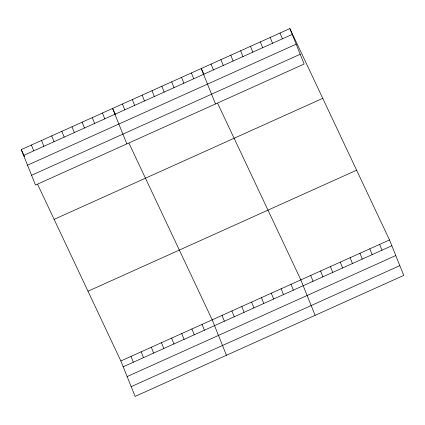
<?xml version="1.0" encoding="UTF-8"?>
<svg xmlns="http://www.w3.org/2000/svg" width="425" height="425" viewBox="0 0 425 425"><rect width="100%" height="100%" fill="white"/><g stroke="black" fill="none" stroke-linecap="round" stroke-linejoin="round"><path stroke-width="0.64" d="M289.887 28.581L304.135 64.032L35.498 185.05L21.25 149.6L289.887 28.581L389.502 239.95L403.75 275.4L135.113 396.419L120.865 360.968L37.687 184.477M23.593 155.423L292.225 34.404M27.519 165.203L296.156 44.179M31.572 175.275L300.204 54.251M54.124 219.353L322.756 98.334M87.991 291.221L356.628 170.197M120.865 360.968L389.502 239.95M123.207 366.796L391.839 245.772M127.139 376.571L395.771 255.553M131.187 386.644L399.819 265.625M203.973 74.332L201.238 68.515L215.486 103.966M217.674 103.392L300.852 279.889L315.1 315.334M115.324 114.267L112.588 108.455L126.836 143.9M129.025 143.331L212.202 319.823L226.451 355.273M21.25 149.6L24.538 156.575M379.652 244.391L381.99 250.213M369.798 248.827L372.141 254.649M280.033 33.017L282.375 38.84M359.948 253.263L362.291 259.085M270.183 37.458L272.526 43.281M350.099 257.699L352.442 263.527M260.334 41.894L262.677 47.717M340.25 262.14L342.592 267.962M250.484 46.33L252.827 52.153M330.4 266.576L332.743 272.398M240.635 50.766L242.978 56.594M320.551 271.012L322.894 276.834M230.786 55.208L233.128 61.03M310.702 275.448L313.039 281.276M220.936 59.643L223.274 65.466M211.087 64.079L213.424 69.902M291.003 284.325L293.34 290.147M281.148 288.761L283.491 294.583M191.383 72.957L193.726 78.779M271.299 293.202L273.642 299.025M181.533 77.392L183.876 83.215M261.449 297.638L263.792 303.461M171.684 81.828L174.027 87.651M251.6 302.074L253.943 307.897M161.835 86.27L164.178 92.092M241.751 306.51L244.093 312.338M151.985 90.706L154.328 96.528M231.901 310.951L234.244 316.774M142.136 95.142L144.479 100.964M222.052 315.387L224.395 321.21M132.287 99.578L134.629 105.405M122.437 104.019L124.775 109.841M202.05 324.397L204.393 330.22M191.903 328.966L194.246 334.794M102.436 113.023L104.778 118.851M181.757 333.54L184.099 339.362M92.289 117.598L94.632 123.42M171.61 338.114L173.947 343.937M82.142 122.172L84.479 127.994M161.458 342.683L163.8 348.505M71.99 126.74L74.332 132.563M151.311 347.257L153.653 353.079M61.843 131.314L64.186 137.137M141.164 351.826L143.501 357.648M51.696 135.883L54.039 141.711M131.012 356.4L133.354 362.222M41.549 140.457L43.887 146.28M31.397 145.031L33.74 150.854"/></g></svg>
